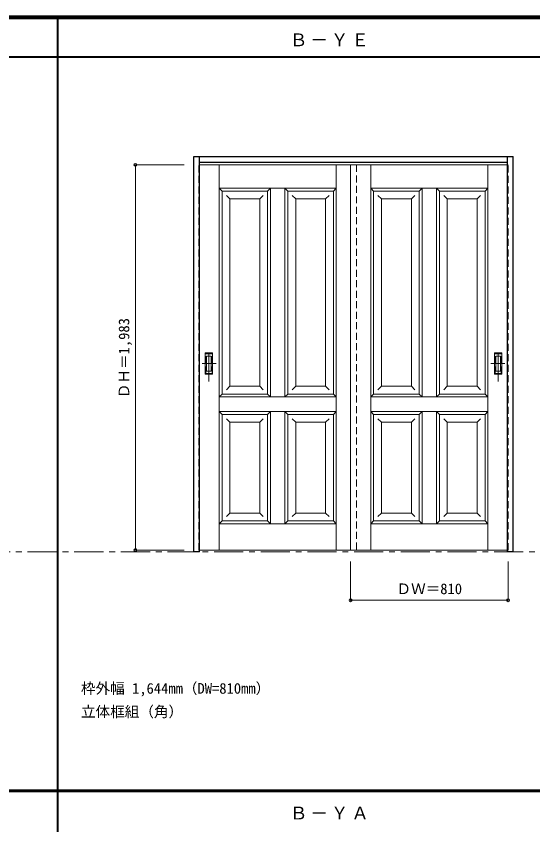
# Model space of a CAD drawing. Units: millimetres, scale not verified. Extents: x -6000 to 5700, y -4307 to 4260.
# Drawn here: x -2909 to -250, y 12 to 4175 of the extents above; entities that cross this region are included whole.
import ezdxf
from ezdxf.enums import TextEntityAlignment as Align

# ---------------------------------------------------------------- set-up
doc = ezdxf.new("R2010")
doc.units = ezdxf.units.MM
doc.header["$LTSCALE"] = 30
doc.header["$PDMODE"] = 32
doc.header["$PDSIZE"] = 15
doc.linetypes.add('CHAIN1', pattern=[8, 5, -1, 1, -1])
doc.linetypes.add('DASHED1', pattern=[1.8, 1.2, -0.6])
for name, color, linetype, lineweight in [('0-1_通り芯', 7, 'CHAIN1', 18), ('0-2_扉', 7, 'Continuous', 18), ('0-3_仕上げ', 3, 'Continuous', 25), ('0-6_引手', 7, 'Continuous', 18), ('0-B_寸法', 4, 'Continuous', 9), ('F-1_枠', 6, 'Continuous', 40)]:
    doc.layers.add(name, color=color, linetype=linetype, lineweight=lineweight)
doc.layers.add('0-A_文字', color=7, linetype='Continuous')
doc.styles.add('ＭＳ ゴシック', font='')
doc.styles.get('ＭＳ ゴシック').set_extended_font_data('MS Gothic')

msp = doc.modelspace()

# ---------------------------------------------------------------- linework, layer by layer
at = {"layer": '0-1_通り芯'}
msp.add_line((-5490, 1418), (5690, 1418), dxfattribs=at)
at = {"layer": '0-2_扉', "color": 4, "linetype": 'DASHED1', "lineweight": 9}
for p, q in [((-1968, 1426.5), (-1968, 3409.5)), ((-1968, 3409.5), (-1965, 3409.5)), ((-1188, 3409.5), (-1188, 3405.5)), ((-1158, 3409.5), (-1158, 3405.5)), ((-378, 3409.5), (-381, 3409.5)), ((-378, 1426.5), (-378, 3409.5)), ((-1968, 1426.5), (-1965, 1426.5)), ((-378, 1426.5), (-381, 1426.5))]:
    msp.add_line(p, q, dxfattribs=at)
at = {"layer": '0-2_扉'}
for p, q in [((-1158, 3409.5), (-1965, 3409.5)), ((-1864.5, 1426.5), (-1864.5, 3409.5)), ((-1261.5, 1426.5), (-1261.5, 3409.5)), ((-1188, 3409.5), (-1188, 1426.5)), ((-1188, 3409.5), (-381, 3409.5)), ((-1084.5, 1426.5), (-1084.5, 3409.5)), ((-481.5, 1426.5), (-481.5, 3409.5)), ((-1864.5, 3289.5), (-1849.5, 3274.5)), ((-1603, 3289.5), (-1864.5, 3289.5)), ((-1615.5, 3274.5), (-1600.79, 3289.21)), ((-1261.5, 3289.5), (-1603, 3289.5)), ((-1600.5, 3289.5), (-1600.5, 2214.5)), ((-1510.5, 3274.5), (-1525.5, 3289.5)), ((-1525.5, 3289.5), (-1525.5, 2214.5)), ((-1084.5, 3289.5), (-743, 3289.5)), ((-835.5, 3274.5), (-820.5, 3289.5)), ((-820.5, 3289.5), (-820.5, 2214.5)), ((-745.5, 3289.5), (-745.5, 2214.5)), ((-730.5, 3274.5), (-745.21, 3289.21)), ((-743, 3289.5), (-481.5, 3289.5)), ((-481.5, 3289.5), (-496.5, 3274.5)), ((-1849.5, 2229.5), (-1849.5, 3274.5)), ((-1615.5, 3274.5), (-1849.5, 3274.5)), ((-1809.5, 3234.5), (-1827.18, 3252.18)), ((-1655.5, 3234.5), (-1637.82, 3252.18)), ((-1615.5, 3274.5), (-1615.5, 2986.5)), ((-1510.5, 3274.5), (-1510.5, 2986.5)), ((-1470.54, 3234.5), (-1488.21, 3252.18)), ((-1316.54, 3234.5), (-1298.86, 3252.18)), ((-1276.5, 2360.74), (-1276.5, 3274.5)), ((-1069.5, 2360.74), (-1069.5, 3274.5)), ((-1029.46, 3234.5), (-1047.14, 3252.18)), ((-875.46, 3234.5), (-857.79, 3252.18)), ((-835.5, 3274.5), (-835.5, 2986.5)), ((-730.5, 3274.5), (-730.5, 2986.5)), ((-730.5, 3274.5), (-496.5, 3274.5)), ((-690.5, 3234.5), (-708.18, 3252.18)), ((-536.5, 3234.5), (-518.82, 3252.18)), ((-496.5, 2229.5), (-496.5, 3274.5)), ((-1809.5, 3234.5), (-1655.5, 3234.5)), ((-1809.5, 3234.5), (-1809.5, 2269.5)), ((-1655.5, 2269.5), (-1655.5, 3234.5)), ((-1470.54, 3234.5), (-1316.5, 3234.5)), ((-1470.5, 3234.5), (-1470.5, 2269.5)), ((-1316.5, 2269.5), (-1316.5, 3234.5)), ((-875.46, 3234.5), (-1029.5, 3234.5)), ((-1029.5, 2269.5), (-1029.5, 3234.5)), ((-875.5, 3234.5), (-875.5, 2269.5)), ((-536.5, 3234.5), (-690.5, 3234.5)), ((-690.5, 2269.5), (-690.5, 3234.5)), ((-536.5, 3234.5), (-536.5, 2269.5)), ((-1276.69, 3091.5), (-1276.5, 3091.5)), ((-1069.31, 3091.5), (-1069.5, 3091.5)), ((-1615.5, 2986.5), (-1615.5, 2229.5)), ((-1510.5, 2986.5), (-1510.5, 2229.5)), ((-835.5, 2986.5), (-835.5, 2229.5)), ((-730.5, 2986.5), (-730.5, 2229.5)), ((-1655.5, 2766.5), (-1655.5, 2767.93)), ((-1316.5, 2766.5), (-1316.5, 2767.93)), ((-1029.5, 2766.5), (-1029.5, 2767.93)), ((-690.5, 2766.5), (-690.5, 2767.93)), ((-1276.5, 2229.5), (-1276.5, 2371.55)), ((-1069.5, 2229.5), (-1069.5, 2371.55)), ((-1809.5, 2269.5), (-1827.18, 2251.82)), ((-1809.5, 2269.5), (-1655.5, 2269.5)), ((-1655.5, 2269.5), (-1655.5, 2270.93)), ((-1655.5, 2269.5), (-1637.82, 2251.82)), ((-1470.5, 2269.5), (-1488.18, 2251.82)), ((-1470.5, 2269.5), (-1316.5, 2269.5)), ((-1316.5, 2269.5), (-1316.5, 2270.93)), ((-1316.5, 2269.5), (-1298.82, 2251.82)), ((-1029.5, 2269.5), (-1047.18, 2251.82)), ((-1029.5, 2269.5), (-1029.5, 2270.93)), ((-875.5, 2269.5), (-1029.5, 2269.5)), ((-875.5, 2269.5), (-857.82, 2251.82)), ((-690.5, 2269.5), (-708.18, 2251.82)), ((-690.5, 2269.5), (-690.5, 2270.93)), ((-536.5, 2269.5), (-690.5, 2269.5)), ((-536.5, 2269.5), (-518.82, 2251.82)), ((-1849.5, 2229.5), (-1615.5, 2229.5)), ((-1615.5, 2229.5), (-1804.5, 2229.5)), ((-1600.5, 2214.5), (-1615.5, 2229.5)), ((-1600.5, 2214.5), (-1261.5, 2214.5)), ((-1510.5, 2229.5), (-1525.5, 2214.5)), ((-1510.5, 2229.5), (-1321.5, 2229.5)), ((-1276.5, 2229.5), (-1475.5, 2229.5)), ((-1261.5, 2214.5), (-1276.5, 2229.5)), ((-1084.5, 2214.5), (-1069.5, 2229.5)), ((-745.5, 2214.5), (-1084.5, 2214.5)), ((-1069.5, 2229.5), (-870.5, 2229.5)), ((-835.5, 2229.5), (-1024.5, 2229.5)), ((-835.5, 2229.5), (-820.5, 2214.5)), ((-745.5, 2214.5), (-730.5, 2229.5)), ((-730.5, 2229.5), (-541.5, 2229.5)), ((-496.5, 2229.5), (-730.5, 2229.5)), ((-1600.5, 2139.5), (-1864.5, 2139.5)), ((-1615.5, 2124.5), (-1849.5, 2124.5)), ((-1600.5, 2139.5), (-1615.5, 2124.5)), ((-1615.5, 2124.5), (-1615.5, 1576.5)), ((-1600.5, 2139.5), (-1600.5, 1561.5)), ((-1261.5, 2139.5), (-1600.5, 2139.5)), ((-1525.5, 2139.5), (-1525.5, 1561.5)), ((-1510.5, 2124.5), (-1525.5, 2139.5)), ((-1510.5, 2124.5), (-1510.5, 1576.5)), ((-1276.5, 1576.5), (-1276.5, 2124.5)), ((-1084.5, 2139.5), (-745.5, 2139.5)), ((-1069.5, 1576.5), (-1069.5, 2124.5)), ((-835.5, 2124.5), (-820.5, 2139.5)), ((-835.5, 2124.5), (-835.5, 1576.5)), ((-820.5, 2139.5), (-820.5, 1561.5)), ((-745.5, 2139.5), (-745.5, 1561.5)), ((-745.5, 2139.5), (-730.5, 2124.5)), ((-745.5, 2139.5), (-481.5, 2139.5)), ((-730.5, 2124.5), (-730.5, 1576.5)), ((-730.5, 2124.5), (-496.5, 2124.5)), ((-1809.5, 2084.5), (-1827.18, 2102.18)), ((-1809.5, 2084.5), (-1655.5, 2084.5)), ((-1809.5, 2084.5), (-1809.5, 1616.5)), ((-1655.5, 2084.5), (-1637.82, 2102.18)), ((-1655.5, 1617.93), (-1655.5, 2084.5)), ((-1470.54, 2084.5), (-1488.21, 2102.18)), ((-1470.54, 2084.5), (-1316.5, 2084.5)), ((-1470.5, 2084.5), (-1470.5, 1616.5)), ((-1316.54, 2084.5), (-1298.86, 2102.18)), ((-1316.5, 1616.5), (-1316.5, 2084.5)), ((-1029.46, 2084.5), (-1047.14, 2102.18)), ((-875.46, 2084.5), (-1029.5, 2084.5)), ((-1029.5, 1616.5), (-1029.5, 2084.5)), ((-875.5, 2084.5), (-875.5, 1616.5)), ((-875.46, 2084.5), (-857.79, 2102.18)), ((-690.5, 2084.5), (-708.18, 2102.18)), ((-690.5, 1617.93), (-690.5, 2084.5)), ((-536.5, 2084.5), (-690.5, 2084.5)), ((-536.5, 2084.5), (-518.82, 2102.18)), ((-536.5, 2084.5), (-536.5, 1616.5)), ((-1809.5, 1616.5), (-1827.18, 1598.82)), ((-1809.5, 1616.5), (-1655.5, 1616.5)), ((-1655.5, 1616.5), (-1655.5, 1617.93)), ((-1655.5, 1616.5), (-1637.82, 1598.82)), ((-1470.5, 1616.5), (-1488.18, 1598.82)), ((-1470.5, 1616.5), (-1316.5, 1616.5)), ((-1316.5, 1616.5), (-1316.5, 1617.93)), ((-1316.5, 1616.5), (-1298.82, 1598.82)), ((-1029.5, 1616.5), (-1047.18, 1598.82)), ((-1029.5, 1616.5), (-1029.5, 1617.93)), ((-875.5, 1616.5), (-1029.5, 1616.5)), ((-875.5, 1616.5), (-857.82, 1598.82)), ((-690.5, 1616.5), (-708.18, 1598.82)), ((-690.5, 1616.5), (-690.5, 1617.93)), ((-536.5, 1616.5), (-690.5, 1616.5)), ((-536.5, 1616.5), (-518.82, 1598.82)), ((-1600.5, 1561.5), (-1864.5, 1561.5)), ((-1615.5, 1576.5), (-1600.5, 1561.5)), ((-1510.5, 1576.5), (-1525.5, 1561.5)), ((-1276.5, 1576.5), (-1510.5, 1576.5)), ((-1069.5, 1576.5), (-835.5, 1576.5)), ((-835.5, 1576.5), (-820.5, 1561.5)), ((-730.5, 1576.5), (-745.5, 1561.5)), ((-745.5, 1561.5), (-481.5, 1561.5)), ((-1158, 1426.5), (-1965, 1426.5)), ((-1188, 1426.5), (-381, 1426.5))]:
    msp.add_line(p, q, dxfattribs=at)
for points in [[(-1261.5, 3289.5), (-1276.5, 3274.5), (-1510.5, 3274.5)], [(-1084.5, 3289.5), (-1069.5, 3274.5), (-835.5, 3274.5)], [(-1849.5, 2229.5), (-1864.5, 2214.5), (-1600.5, 2214.5)], [(-496.5, 2229.5), (-481.5, 2214.5), (-745.5, 2214.5)], [(-1849.5, 1576.5), (-1849.5, 2124.5), (-1864.5, 2139.5)], [(-1261.5, 2139.5), (-1276.5, 2124.5), (-1510.5, 2124.5)], [(-1084.5, 2139.5), (-1069.5, 2124.5), (-835.5, 2124.5)], [(-496.5, 1576.5), (-496.5, 2124.5), (-481.5, 2139.5)], [(-1615.5, 1576.5), (-1849.5, 1576.5), (-1864.5, 1561.5)], [(-1276.5, 1576.5), (-1261.5, 1561.5), (-1600.5, 1561.5)], [(-1069.5, 1576.5), (-1084.5, 1561.5), (-745.5, 1561.5)], [(-730.5, 1576.5), (-496.5, 1576.5), (-481.5, 1561.5)]]:
    msp.add_lwpolyline(points, dxfattribs=at)
at = {"layer": '0-3_仕上げ'}
for p, q in [((-1995, 1418), (-1995, 3453)), ((-1995, 3453), (-351, 3453)), ((-1965, 1418), (-1965, 3453)), ((-1965, 3423), (-381, 3423)), ((-381, 1426.5), (-381, 3453)), ((-351, 1418), (-351, 3453)), ((-1965, 1418), (-1995, 1418))]:
    msp.add_line(p, q, dxfattribs=at)
at = {"layer": '0-3_仕上げ', "color": 4, "linetype": 'DASHED1', "lineweight": 9}
msp.add_line((-1158, 3409.5), (-1158, 1426.5), dxfattribs=at)
at = {"layer": '0-3_仕上げ'}
msp.add_lwpolyline([(-351, 1418), (-381, 1418), (-381, 1426.7)], dxfattribs=at)
at = {"layer": '0-6_引手', "linetype": 'CHAIN1'}
for p, q in [((-1917, 2294.17), (-1917, 2465.02)), ((-429, 2294.17), (-429, 2465.02)), ((-1878.93, 2386.4), (-1951.44, 2386.4)), ((-467.07, 2386.4), (-394.56, 2386.4))]:
    msp.add_line(p, q, dxfattribs=at)
at = {"layer": '0-6_引手'}
for p, q in [((-1936, 2441.4), (-1898, 2441.4)), ((-1936, 2331.4), (-1936, 2441.4)), ((-1929.5, 2425.4), (-1904.5, 2425.4)), ((-1929.5, 2347.4), (-1929.5, 2425.4)), ((-1904.5, 2347.4), (-1904.5, 2425.4)), ((-1898, 2331.4), (-1898, 2441.4)), ((-448, 2331.4), (-448, 2441.4)), ((-441.5, 2347.4), (-441.5, 2425.4)), ((-416.5, 2425.4), (-441.5, 2425.4)), ((-416.5, 2347.4), (-416.5, 2425.4)), ((-1936, 2331.4), (-1898, 2331.4)), ((-1929.5, 2347.4), (-1904.5, 2347.4)), ((-410, 2331.4), (-448, 2331.4)), ((-416.5, 2347.4), (-441.5, 2347.4))]:
    msp.add_line(p, q, dxfattribs=at)
at = {"layer": '0-6_引手', "linetype": 'DASHED1'}
for p, q in [((-1901, 2335.4), (-1901, 2437.4)), ((-413, 2437.4), (-445, 2437.4)), ((-413, 2335.4), (-413, 2437.4)), ((-1933, 2335.4), (-1901, 2335.4))]:
    msp.add_line(p, q, dxfattribs=at)
for points in [[(-1933, 2335.4), (-1933, 2437.4), (-1901, 2437.4)], [(-413, 2335.4), (-445, 2335.4), (-445, 2437.4)]]:
    msp.add_lwpolyline(points, dxfattribs=at)
at = {"layer": '0-6_引手'}
msp.add_lwpolyline([(-410, 2331.4), (-410, 2441.4), (-448, 2441.4)], dxfattribs=at)
at = {"layer": '0-B_寸法'}
for p, q in [((-2295, 3409.5), (-2045, 3409.5)), ((-2295, 3409.5), (-2295, 1426.5)), ((-2295, 1426.5), (-2045, 1426.5)), ((-1188, 1168), (-1188, 1368)), ((-378, 1168), (-378, 1368)), ((-1188, 1168), (-378, 1168))]:
    msp.add_line(p, q, dxfattribs=at)
at = {"layer": '0-B_寸法', "color": 7}
for p in [(-2295, 3409.5), (-2295, 1426.5), (-1188, 1168), (-378, 1168)]:
    msp.add_point(p, dxfattribs=at)
at = {"layer": 'F-1_枠'}
for p, q in [((-6000, 4175), (5700, 4175)), ((-6000, 4170), (5700, 4170)), ((-6000, 4165), (5700, 4165)), ((-2695, -3790), (-2695, 4175)), ((-6000, 3965), (5700, 3965)), ((-6000, 190.5), (5700, 190.5)), ((-6000, 187.5), (5700, 187.5)), ((-6000, 184.5), (5700, 184.5))]:
    msp.add_line(p, q, dxfattribs=at)

# ---------------------------------------------------------------- texts
at = {"layer": '0-A_文字', "style": 'ＭＳ ゴシック'}
for s, p in [('枠外幅 1,644mm（DW=810mm）', (-2575, 670.5)), ('立体框組（角）', (-2575, 550.5))]:
    msp.add_text(s, height=54.99, dxfattribs=at).set_placement(p, align=Align.BOTTOM_LEFT)
at = {"layer": '0-A_文字', "char_height": 65.98, "attachment_point": 7, "style": 'ＭＳ ゴシック'}
for s, insert in [('\\T1.17;Ｂ－ＹＥ', (-1500, 4020)), ('\\T1.17;Ｂ－ＹＡ', (-1500, 39.5))]:
    msp.add_mtext(s, dxfattribs=dict(at, insert=insert))
at = {"layer": '0-B_寸法', "color": 7, "style": 'ＭＳ ゴシック'}
msp.add_text('ＤＨ＝1,983', height=54.99, rotation=90, dxfattribs=at).set_placement((-2310, 2208.75), align=Align.BOTTOM_LEFT)
msp.add_text('ＤＷ＝810', height=54.99, dxfattribs=at).set_placement((-951.75, 1183), align=Align.BOTTOM_LEFT)

doc.saveas('drawing.dxf')
